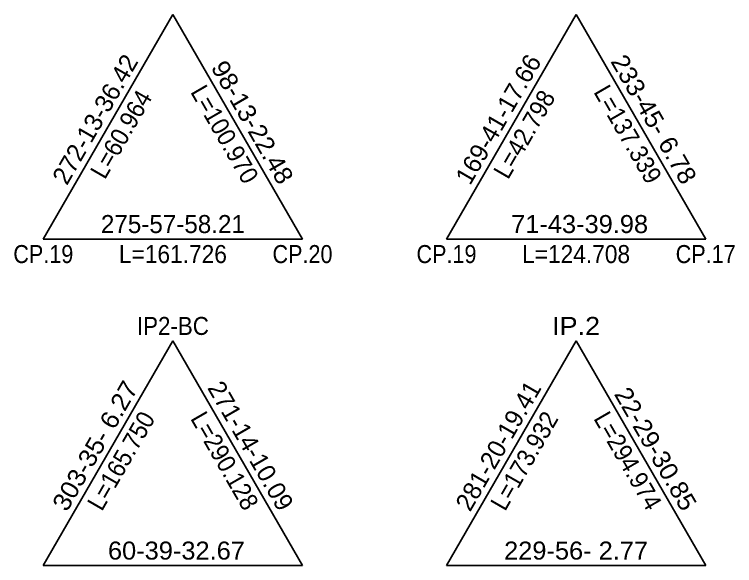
# Model space of a CAD drawing. Extents: x 228262 to 229103, y 224653 to 225247.
# Drawn here: x 228736.4 to 228856.4, y 224734.7 to 224826.5 of the extents above; entities that cross this region are included whole.
import ezdxf
from ezdxf.enums import TextEntityAlignment as Align

# ---------------------------------------------------------------- set-up
doc = ezdxf.new("R2010")
doc.units = 0
doc.header["$LTSCALE"] = 10
doc.header["$MEASUREMENT"] = 0
doc.layers.add('CA-LEAL', color=1, linetype='CONTINUOUS')
doc.layers.add('CA-LEAT', color=3, linetype='CONTINUOUS')
doc.styles.get("Standard").update_dxf_attribs({"font": 'Dotum.ttf'})

msp = doc.modelspace()

# ---------------------------------------------------------------- linework, layer by layer
at = {"layer": 'CA-LEAL', "linetype": 'Continuous'}
for p, q in [((228762.8158168613, 224826.4665993571), (228741.2158195009, 224789.0542998331)), ((228762.8158168613, 224826.4665993571), (228784.4158195009, 224789.0543028811)), ((228830.0158168612, 224826.4666040984), (228808.4158195008, 224789.0543045744)), ((228830.0158168612, 224826.4666040984), (228851.6158195008, 224789.0543076223)), ((228741.2158195009, 224789.0542998331), (228784.4158195009, 224789.0543028811)), ((228808.4158195008, 224789.0543045744), (228851.6158195008, 224789.0543076223)), ((228762.8158206979, 224772.0886973867), (228741.2158233375, 224734.6763978628)), ((228762.8158206979, 224772.0886973867), (228784.4158233375, 224734.6764009107)), ((228830.0158206978, 224772.088702128), (228808.4158233375, 224734.676402604)), ((228830.0158206978, 224772.088702128), (228851.6158233375, 224734.676405652)), ((228741.2158233375, 224734.6763978628), (228784.4158233375, 224734.6764009107)), ((228808.4158233375, 224734.676402604), (228851.6158233375, 224734.676405652))]:
    msp.add_line(p, q, dxfattribs=at)

# ---------------------------------------------------------------- texts
at = {"layer": 'CA-LEAT'}
for s, rotation, width, p, p2 in [('272-13-36.42', 60.00000404389274, 0.8465183058505736, (228745.149793475, 224797.8681445426), (228757.1497920085, 224818.6527550813)), ('169-41-17.66', 60.00000404395291, 0.8465183058500604, (228812.349793475, 224797.8681492839), (228824.3497920085, 224818.6527598226)), ('233-45- 6.78', 300.0000040410646, 0.8786885246281362, (228835.6818428165, 224818.6527606221), (228847.681844283, 224797.8681517768)), (' 98-13-22.48', 300.000004041185, 0.8786885246292017, (228768.4818428165, 224818.6527558808), (228780.481844283, 224797.8681470354)), ('L=60.964', 60.00000404146557, 0.8694241686682577, (228751.479920427, 224798.8322466052), (228759.4799194493, 224812.6886536297)), ('L=100.970', 300.0000040428263, 0.8640093786597564, (228765.6517161562, 224813.5546794691), (228774.6517172561, 224797.9662228361)), ('L=42.798', 60.00000404146557, 0.8694241686682576, (228818.6799204269, 224798.8322513466), (228826.6799194493, 224812.688658371)), ('L=137.339', 300.0000040426658, 0.8640093786583595, (228832.8517161562, 224813.5546842104), (228841.8517172561, 224797.9662275774)), ('275-57-58.21', 4.042501488135591e-06, 0.8465183058147867, (228750.8158194303, 224790.0543010664), (228774.8158194303, 224790.0543027597)), (' 71-43-39.98', 4.042570968412793e-06, 0.8786885245901622, (228818.0158194303, 224790.0543058077), (228842.0158194303, 224790.054307501)), ('CP.19', 4.04241811180295e-06, 0.8260479713068801, (228736.2158197831, 224785.0543000363), (228746.2158197831, 224785.0543007418)), ('L=161.726', 4.042455167950791e-06, 0.8640093786635387, (228753.8158197831, 224785.0543012781), (228771.8158197831, 224785.0543025481)), ('CP.20', 4.042418111814715e-06, 0.8260479713044759, (228779.4158197831, 224785.0543030843), (228789.4158197831, 224785.0543037898)), ('CP.19', 4.042584864479999e-06, 0.8260479713044759, (228803.4158197831, 224785.0543047776), (228813.4158197831, 224785.0543054831)), ('L=124.708', 4.042547808313857e-06, 0.8640093786649355, (228821.0158197831, 224785.0543060193), (228839.0158197831, 224785.0543072893)), ('CP.17', 4.042584864456468e-06, 0.8260479713092843, (228846.6158197831, 224785.0543078255), (228856.6158197831, 224785.0543085311)), ('IP2-BC', 4.042501488145396e-06, 0.828788304749183, (228756.8158206273, 224773.0886969634), (228768.8158206273, 224773.08869781)), ('IP.2', 4.042084606501793e-06, 1.032755298643736, (228826.0158206273, 224773.0887018458), (228834.0158206273, 224773.0887024102)), ('303-35- 6.27', 60.00000404389274, 0.8786885246273094, (228745.1497973116, 224743.4902425723), (228757.1497958452, 224764.274853111)), ('271-14-10.09', 300.0000040411342, 0.8465183058495922, (228768.4818466532, 224764.2748539105), (228780.4818481196, 224743.4902450652)), ('281-20-19.41', 60.00000404395291, 0.8465183058500604, (228812.3497973116, 224743.4902473136), (228824.3497958451, 224764.2748578523)), (' 22-29-30.85', 300.0000040410392, 0.8786885246266807, (228835.6818466532, 224764.2748586518), (228847.6818481196, 224743.4902498065)), ('L=165.750', 60.00000404222914, 0.8640093786601064, (228750.9799243247, 224743.5883191956), (228759.9799232249, 224759.1767770986)), ('L=290.128', 300.0000040426997, 0.8640093786602677, (228765.6517199929, 224759.1767774988), (228774.6517210928, 224743.5883208658)), ('L=173.932', 60.00000404235568, 0.8640093786606177, (228818.1799243247, 224743.5883239369), (228827.1799232249, 224759.17678184)), ('L=294.974', 300.00000404278, 0.8640093786609663, (228832.8517199928, 224759.1767822401), (228841.8517210927, 224743.5883256071)), (' 60-39-32.67', 4.042432007863292e-06, 0.8786885245890966, (228750.815823267, 224735.6763990961), (228774.8158232669, 224735.6764007894)), ('229-56- 2.77', 4.042570968407891e-06, 0.8786885245912277, (228818.0158232669, 224735.6764038374), (228842.0158232669, 224735.6764055307))]:
    msp.add_text(s, height=3.000000000000014, rotation=rotation, dxfattribs=dict(at, width=width)).set_placement(p, p2, align=Align.FIT)

doc.saveas('drawing.dxf')
